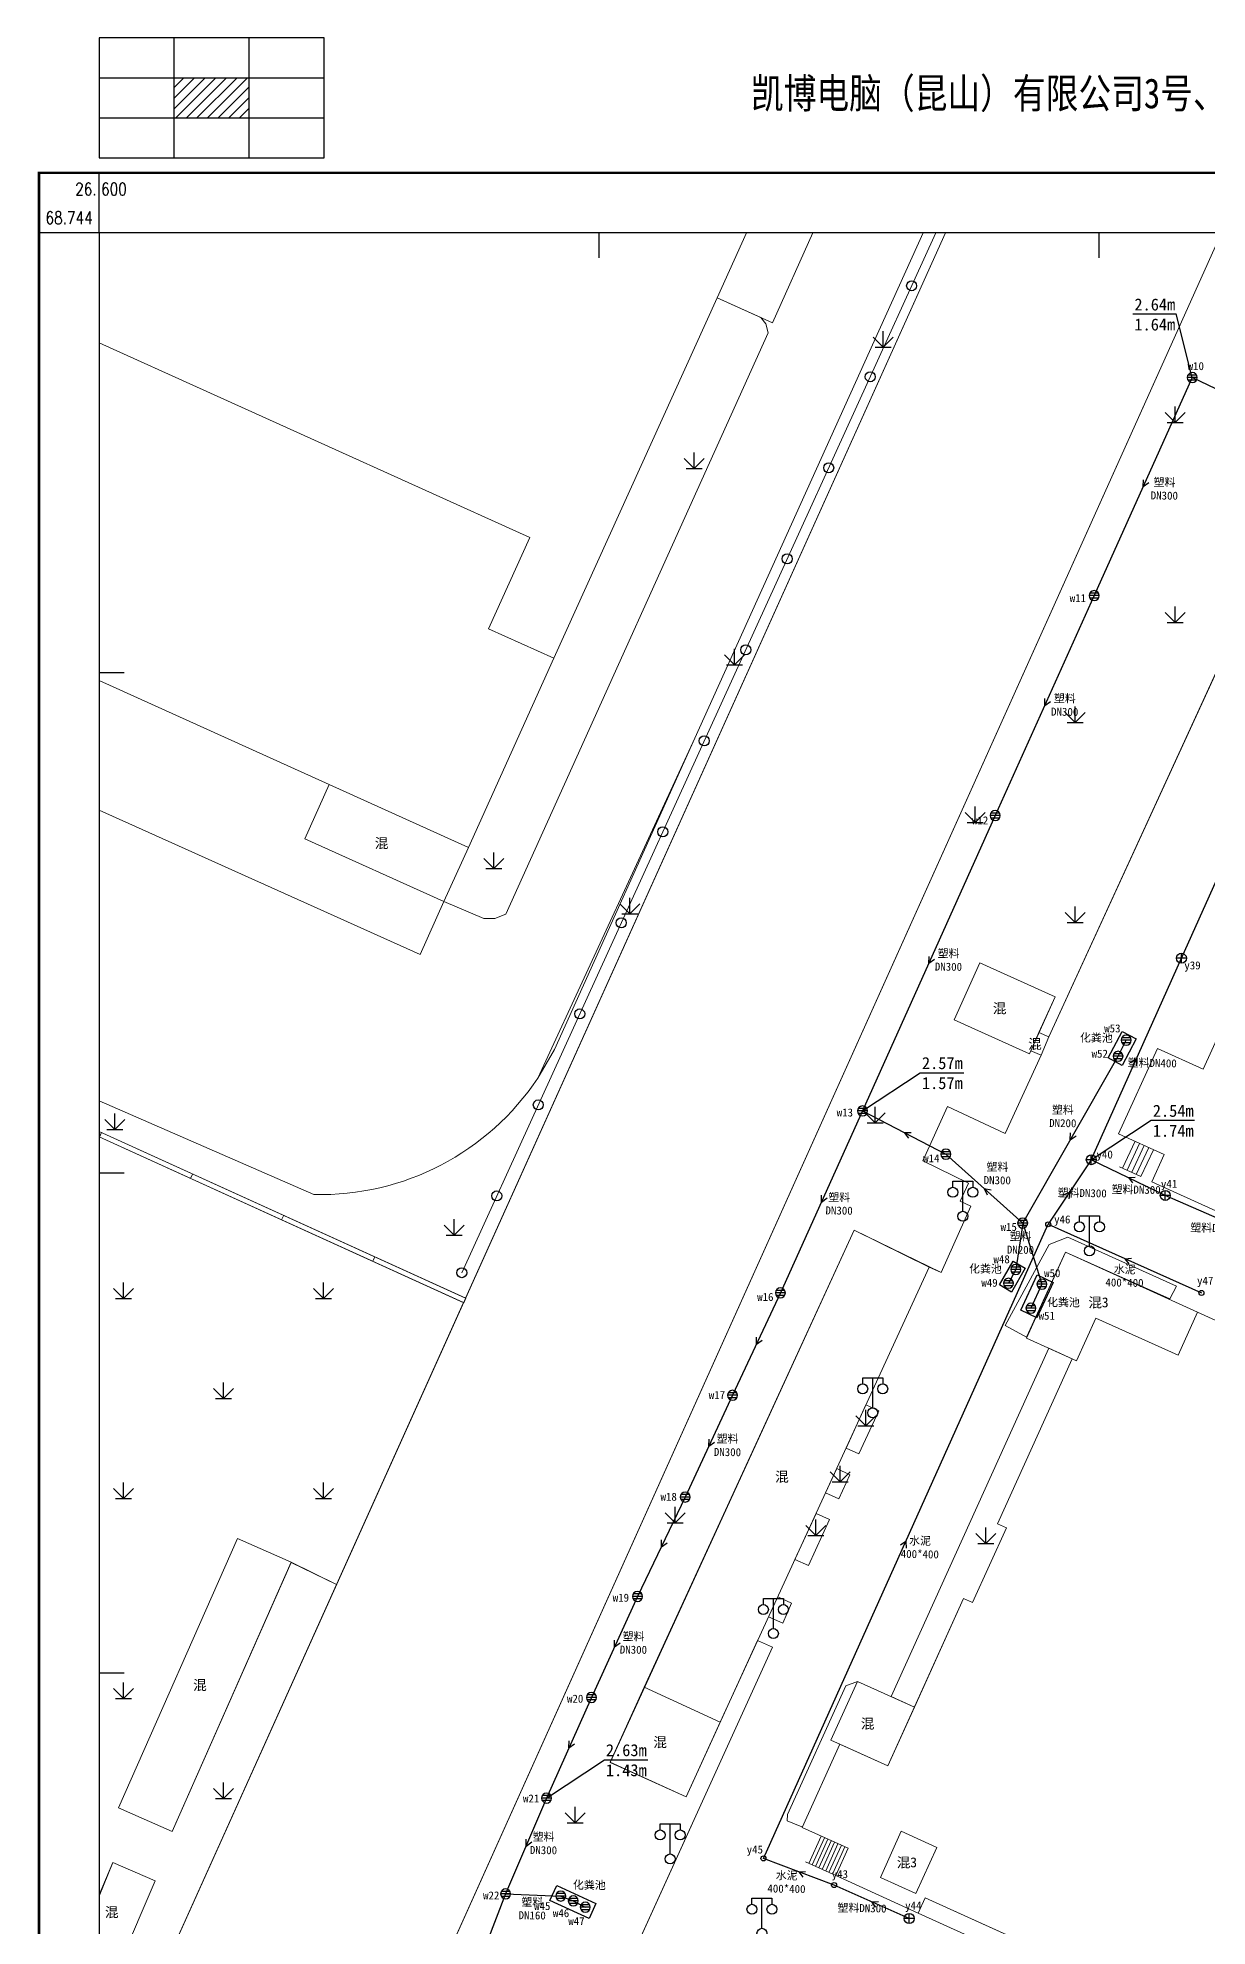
# Model space of a CAD drawing. Extents: x 26591 to 26853, y 68406 to 68763.
# Drawn here: x 26593.9 to 26710.8, y 68574.7 to 68763.5 of the extents above; entities that cross this region are included whole.
import ezdxf
from ezdxf.enums import TextEntityAlignment as Align

# ---------------------------------------------------------------- set-up
doc = ezdxf.new("R2010")
doc.units = 0
doc.header["$LTSCALE"] = 0.5
doc.layers.get('0').update_dxf_attribs({"linetype": 'CONTINUOUS'})
for name, color, linetype in [('DX', 251, 'CONTINUOUS'), ('TK', 7, 'CONTINUOUS'), ('WS', 1, 'CONTINUOUS'), ('WSZDH', 246, 'CONTINUOUS'), ('WSZJ', 6, 'CONTINUOUS'), ('YS', 5, 'CONTINUOUS'), ('YSZDH', 160, 'CONTINUOUS'), ('YSZJ', 180, 'CONTINUOUS')]:
    doc.layers.add(name, color=color, linetype=linetype)
doc.styles.add('HZ', font='rs.shx', dxfattribs={"width": 0.8, "bigfont": 'hztxt.shx'})
doc.styles.add('宋体', font='')
doc.styles.add('等线体', font='simhei.ttf')
doc.styles.get('宋体').set_extended_font_data('SimSun')

# ---------------------------------------------------------------- blocks, each defined once
blk = doc.blocks.new('953011')
for p, q in [((-1, 1), (0, 0)), ((-0.8, 0), (0.8, 0)), ((0, 0), (0, 1.6)), ((0, 0), (1, 1))]:
    blk.add_line(p, q)
blk = doc.blocks.new('352101')
for p, q in [((-1, 2.9), (-1, 3.5)), ((-1, 3.5), (1, 3.5)), ((0, 0.5), (0, 3.5)), ((1, 3.5), (1, 2.9))]:
    blk.add_line(p, q)
for centre in [(-1, 2.4), (1, 2.4), (0, 0)]:
    blk.add_circle(centre, 0.5)
blk = doc.blocks.new('937602')
at = {"linetype": 'Continuous'}
blk.add_circle((0, 0), 0.5, dxfattribs=at)
blk = doc.blocks.new('PSYJ')
at = {"linetype": 'Continuous'}
for p, q in [((0.87, 0.5), (-0.87, 0.5)), ((1, 0), (-1, 0)), ((0.87, -0.5), (-0.87, -0.5))]:
    blk.add_line(p, q, dxfattribs=at)
at = {"linetype": 'Continuous', "flags": 128}
blk.add_lwpolyline([(-1, 0, 1), (1, 0, 1), (-1, 0, 1.572674)], format="xyb", dxfattribs=at)
blk = doc.blocks.new('A$C697D6A6E')
at = {"linetype": 'Continuous'}
for p, q in [((2, 1), (0, 1)), ((1, 0), (1, 2))]:
    blk.add_line(p, q, dxfattribs=at)
blk.add_circle((1, 1), 1)
blk = doc.blocks.new('YSJ')
at = {"linetype": 'Continuous'}
blk.add_blockref('A$C697D6A6E', (-1, -1), dxfattribs=at)
blk = doc.blocks.new('A$C6B7A6D95')
at = {"layer": 'YS', "linetype": 'Continuous'}
blk.add_circle((0.25, 0.25), 0.25, dxfattribs=at)
blk = doc.blocks.new('新块')
at = {"layer": 'WS', "linetype": 'Continuous'}
for q in [(28733.01, 66304.67, 2.88), (28733, 66303.77, 2.88)]:
    blk.add_line((28732.11, 66304.24, 2.88), q, dxfattribs=at)
blk = doc.blocks.new('新块1')
at = {"layer": 'YS', "linetype": 'Continuous'}
for q in [(31357.87, 73630.72), (31358.74, 73630.74)]:
    blk.add_line((31358.33, 73629.91, 2.48), q, dxfattribs=at)
blk = doc.blocks.new('actkf1')
for p, q in [((45, 24), (0, 24)), ((0, 24), (0, 0)), ((15, 0), (15, 24)), ((30, 0), (30, 24)), ((45, 0), (45, 24)), ((0, 16), (45, 16)), ((0, 8), (45, 8)), ((0, 0), (45, 0))]:
    blk.add_line(p, q)
at = {"color": 0}
for p, q in [((15, 9.79), (21.21, 16)), ((15, 11.91), (19.09, 16)), ((15, 14.04), (16.96, 16)), ((15.33, 8), (23.33, 16)), ((17.45, 8), (25.45, 16)), ((19.57, 8), (27.57, 16)), ((21.69, 8), (29.69, 16)), ((23.81, 8), (30, 14.19)), ((25.94, 8), (30, 12.06)), ((28.06, 8), (30, 9.94))]:
    blk.add_line(p, q, dxfattribs=at)

msp = doc.modelspace()

# ---------------------------------------------------------------- linework, layer by layer
at = {"layer": 'DX', "color": 8, "linetype": 'Continuous', "lineweight": 18}
for p, q in [((26712.27, 68743.98), (26602.64, 68500)), ((26694.99, 68663.57), (26721.93, 68722.28)), ((26685.52, 68665.27), (26688.1, 68671)), ((26688.1, 68671), (26695.63, 68667.6)), ((26695.63, 68667.6), (26694.01, 68664.01)), ((26693.06, 68661.88), (26685.52, 68665.27)), ((26694.01, 68664.01), (26694.99, 68663.57)), ((26690.62, 68653.91), (26694.22, 68661.74)), ((26693.2, 68662.2), (26693.06, 68661.88)), ((26694.22, 68661.74), (26693.2, 68662.2)), ((26682.41, 68651.2), (26684.86, 68656.61)), ((26684.86, 68656.61), (26690.62, 68653.91)), ((26600.3, 68654.01), (26600.09, 68653.56)), ((26702.37, 68650.46), (26703.61, 68653.14)), ((26686.98, 68648.97), (26682.41, 68651.2)), ((26702.83, 68650.25), (26704.07, 68652.93)), ((26703.28, 68650.04), (26704.53, 68652.72)), ((26703.73, 68649.83), (26704.99, 68652.51)), ((26704.19, 68649.62), (26705.45, 68652.3)), ((26609.41, 68649.87), (26609.2, 68649.42)), ((26702.07, 68650.6), (26704.19, 68649.62)), ((26686.13, 68647.14), (26686.98, 68648.97)), ((26618.51, 68645.74), (26618.3, 68645.28)), ((26684.22, 68640.03), (26687.19, 68646.64)), ((26687.19, 68646.64), (26686.13, 68647.14)), ((26651.13, 68591.04), (26675.54, 68644.24)), ((26675.54, 68644.24), (26684.22, 68640.03)), ((26627.61, 68641.6), (26627.41, 68641.14)), ((26636.72, 68637.46), (26636.51, 68637)), ((26635.11, 68531.57), (26667.38, 68602.55)), ((26665.89, 68603.23), (26658.73, 68587.58)), ((26667.38, 68602.55), (26665.89, 68603.23)), ((26658.73, 68587.58), (26651.13, 68591.04)), ((26674.93, 68582.45), (26674.93, 68582.45)), ((26674.93, 68582.45), (26674.93, 68582.45)), ((26674.93, 68582.45), (26674.93, 68582.45)), ((26674.93, 68582.45), (26674.93, 68582.45)), ((26674.93, 68582.45), (26674.93, 68582.45)), ((26674.93, 68582.45), (26674.93, 68582.45)), ((26674.93, 68582.45), (26674.93, 68582.45)), ((26674.93, 68582.45), (26674.93, 68582.45)), ((26674.93, 68582.45), (26674.93, 68582.45)), ((26674.93, 68582.45), (26674.93, 68582.45)), ((26674.93, 68582.45), (26674.93, 68582.45)), ((26674.93, 68582.45), (26674.93, 68582.45)), ((26674.93, 68582.45), (26674.93, 68582.45)), ((26674.93, 68582.45), (26674.93, 68582.45)), ((26674.93, 68582.45), (26674.93, 68582.45))]:
    msp.add_line(p, q, dxfattribs=at)
at = {"layer": 'DX', "color": 8, "linetype": 'Continuous', "lineweight": 18, "flags": 128}
for points in [[(26600.06, 68732.97), (26643.11, 68713.5), (26638.99, 68704.39), (26645.53, 68701.43), (26661.83, 68737.48), (26664.76, 68743.98)], [(26684.65, 68743.98), (26636.69, 68637.47), (26600.06, 68654.12)], [(26684.65, 68743.98), (26600.06, 68556.11)], [(26712.27, 68743.98), (26602.64, 68500)], [(26683.7, 68743.98), (26636.31, 68640)], [(26671.42, 68743.98), (26667.38, 68734.99), (26661.83, 68737.48)], [(26666.2, 68735.52), (26666.72, 68734.88), (26666.93, 68733.98), (26640.71, 68675.84), (26639.61, 68675.42), (26638.51, 68675.42), (26634.53, 68677.1)], [(26600.06, 68732.97), (26643.11, 68713.5), (26638.99, 68704.39), (26645.53, 68701.43), (26636.99, 68682.53), (26600.06, 68699.22)], [(26694.99, 68663.57), (26721.93, 68722.28)], [(26634.53, 68677.1), (26632.16, 68671.82), (26600.06, 68686.26)], [(26694.22, 68661.74), (26690.62, 68653.91), (26684.86, 68656.61)], [(26682.41, 68651.2), (26684.86, 68656.61)], [(26636.72, 68637.46), (26600.06, 68654.12)], [(26600.06, 68653.57), (26636.49, 68637.01), (26623.79, 68608.81), (26619.27, 68611.06), (26613.9, 68613.43), (26602.01, 68586.5), (26607.38, 68584.13), (26619.26, 68611.04), (26623.79, 68608.81), (26600.06, 68556.11)], [(26636.51, 68637), (26600.06, 68653.57)], [(26682.41, 68651.2), (26686.98, 68648.97)], [(26684.22, 68640.03), (26687.19, 68646.64), (26686.13, 68647.14), (26686.98, 68648.97)], [(26687.19, 68646.64), (26686.13, 68647.14)], [(26692.76, 68633.55), (26690.62, 68634.71), (26695.02, 68642.83), (26696.91, 68643.54), (26707.77, 68638.65), (26707.08, 68637.38)], [(26684.22, 68640.03), (26683.05, 68640.57)], [(26679.23, 68597.63), (26695.01, 68632.44)], [(26676.01, 68621.88), (26677.99, 68626.19), (26676.71, 68626.78)], [(26676.01, 68621.88), (26674.73, 68622.47)], [(26674, 68617.39), (26675.11, 68619.8), (26673.79, 68620.41)], [(26674, 68617.39), (26672.68, 68617.99)], [(26670.97, 68610.72), (26673.07, 68615.31), (26671.73, 68615.93)], [(26670.97, 68610.72), (26669.62, 68611.34)], [(26668.4, 68604.95), (26669.28, 68606.97), (26667.9, 68607.6)], [(26668.4, 68604.95), (26666.98, 68605.6)], [(26635.11, 68531.57), (26667.38, 68602.55)], [(26667.38, 68602.55), (26665.89, 68603.23)], [(26675.88, 68599.14), (26674.72, 68598.7), (26668.88, 68585.84), (26668.84, 68585.19), (26670.31, 68584.6), (26670.34, 68584.53)], [(26671.01, 68580.94), (26672.24, 68583.66)], [(26671.34, 68580.79), (26672.58, 68583.51)], [(26671.68, 68580.63), (26672.91, 68583.36)], [(26672.01, 68580.48), (26673.25, 68583.2)], [(26672.35, 68580.33), (26673.58, 68583.05)], [(26672.69, 68580.18), (26673.92, 68582.9)], [(26673.02, 68580.03), (26674.26, 68582.75)], [(26673.36, 68579.87), (26674.59, 68582.6)], [(26600.06, 68566.34), (26602.21, 68571.1), (26605.68, 68579.21), (26601.44, 68581.03), (26600.06, 68577.68)], [(26600.06, 68572.02), (26602.21, 68571.1), (26605.68, 68579.21), (26601.44, 68581.03), (26600.06, 68577.8)], [(26670.67, 68581.09), (26673.69, 68579.72)]]:
    msp.add_lwpolyline(points, dxfattribs=at)
for points in [[(26600.06, 68657.2), (26621.54, 68647.82, 0.257382), (26643.91, 68659.46), (26645.57, 68662.32), (26659.6, 68693.45), (26677.54, 68733.14), (26682.42, 68743.98)], [(26682.42, 68743.98), (26677.54, 68733.14), (26659.6, 68693.45), (26643.91, 68659.46, -0.257382), (26621.54, 68647.82), (26600.06, 68657.2)]]:
    msp.add_lwpolyline(points, format="xyb", dxfattribs=at)
for points in [[(26666.93, 68733.98), (26666.72, 68734.88), (26666.2, 68735.52), (26661.83, 68737.48), (26645.53, 68701.43), (26636.99, 68682.53), (26634.53, 68677.1), (26638.51, 68675.42), (26639.61, 68675.42), (26640.71, 68675.84)], [(26813.12, 68667.05), (26809.8, 68668.56), (26811.88, 68673.11), (26741.27, 68705.3), (26739.34, 68701.07), (26731.06, 68704.85), (26729.11, 68700.56), (26728.81, 68700.69), (26710.42, 68660.35), (26705.85, 68662.43), (26701.95, 68653.9), (26706.53, 68651.81), (26705.3, 68649.1), (26713.81, 68645.22), (26714.52, 68646.77), (26788.51, 68613.05)], [(26623.06, 68688.82), (26620.61, 68683.39), (26634.53, 68677.1), (26636.99, 68682.53)], [(26685.52, 68665.27), (26693.06, 68661.88), (26695.63, 68667.6), (26688.1, 68671)], [(26693.2, 68662.2), (26694.22, 68661.74), (26694.99, 68663.57), (26694.01, 68664.01)], [(26683.05, 68640.57), (26675.54, 68644.24), (26654.55, 68598.55), (26662.14, 68595.07)], [(26692.76, 68633.55), (26690.62, 68634.71), (26695.02, 68642.83), (26696.91, 68643.54), (26707.77, 68638.65), (26707.08, 68637.38), (26696.65, 68642.05)], [(26697.76, 68631.19), (26692.76, 68633.47), (26696.65, 68642.05), (26709.86, 68636.05), (26707.91, 68631.74), (26699.7, 68635.47)], [(26674.12, 68592.86), (26670.34, 68584.53), (26674.93, 68582.45), (26673.69, 68579.72), (26681.95, 68575.98), (26682.63, 68577.49), (26756.94, 68543.82), (26756.25, 68542.3), (26757.76, 68541.62), (26783.07, 68597.24), (26779.83, 68598.72), (26781.9, 68603.27), (26709.86, 68636.05), (26707.91, 68631.74), (26699.7, 68635.47), (26697.76, 68631.19), (26697.34, 68631.38), (26689.87, 68614.9), (26690.75, 68614.5), (26687.35, 68607.01), (26686.47, 68607.41), (26678.9, 68590.7)], [(26690.75, 68614.5), (26689.87, 68614.9), (26697.34, 68631.38), (26695.01, 68632.44), (26679.23, 68597.62), (26681.56, 68596.57), (26686.47, 68607.41), (26687.35, 68607.01)], [(26677.99, 68626.19), (26676.71, 68626.78), (26674.73, 68622.47), (26676.01, 68621.88)], [(26675.11, 68619.8), (26673.79, 68620.41), (26672.68, 68617.99), (26674, 68617.39)], [(26673.07, 68615.31), (26671.73, 68615.93), (26669.62, 68611.34), (26670.97, 68610.72)], [(26602.01, 68586.5), (26607.38, 68584.13), (26619.27, 68611.06), (26613.9, 68613.43)], [(26654.55, 68598.55), (26662.14, 68595.07), (26658.73, 68587.58), (26651.14, 68591.06)], [(26670.34, 68584.53), (26670.31, 68584.6), (26668.84, 68585.19), (26668.88, 68585.84), (26674.72, 68598.7), (26675.88, 68599.14), (26673.22, 68593.27), (26674.12, 68592.86)], [(26681.56, 68596.57), (26675.88, 68599.14), (26673.22, 68593.27), (26678.9, 68590.7)], [(26678.16, 68579.53), (26681.71, 68577.92), (26683.8, 68582.54), (26680.25, 68584.15)], [(26682.63, 68577.49), (26681.95, 68575.98), (26698.71, 68568.38), (26699.39, 68569.9)]]:
    msp.add_lwpolyline(points, close=True, dxfattribs=at)
at = {"layer": 'TK', "linetype": 'Continuous'}
for p, q in [((26600.06, 68743.98), (26600.06, 68749.98)), ((26600.06, 68743.98), (26594.06, 68743.98)), ((26650, 68743.98), (26650, 68741.48)), ((26700, 68743.98), (26700, 68741.48)), ((26600.06, 68700), (26602.56, 68700)), ((26600.06, 68650), (26602.56, 68650)), ((26600.06, 68600), (26602.56, 68600))]:
    msp.add_line(p, q, dxfattribs=at)
at = {"layer": 'TK', "linetype": 'Continuous', "flags": 128}
msp.add_lwpolyline([(26594.06, 68415.98, 0.25, 0.25, 0), (26852.56, 68415.98, 0.25, 0.25, 0), (26852.56, 68749.98, 0.25, 0.25, 0), (26594.06, 68749.98, 0.25, 0.25, 0)], format="xyseb", close=True, dxfattribs=at)
msp.add_lwpolyline([(26600.06, 68421.98), (26846.56, 68421.98), (26846.56, 68743.98), (26600.06, 68743.98)], close=True, dxfattribs=at)
at = {"layer": 'WS', "linetype": 'Continuous'}
for p, q in [((26709.33, 68729.5), (26699.53, 68707.7)), ((26731.37, 68718.96), (26709.33, 68729.5)), ((26699.53, 68707.7), (26689.63, 68685.71)), ((26689.63, 68685.71), (26676.37, 68656.17)), ((26701.91, 68661.64), (26702.73, 68663.25)), ((26692.38, 68644.96), (26701.91, 68661.64)), ((26676.37, 68656.17), (26668.16, 68637.98)), ((26676.37, 68656.17), (26684.71, 68651.85)), ((26684.71, 68651.85), (26692.38, 68644.96)), ((26692.38, 68644.96), (26691.69, 68640.32)), ((26692.38, 68644.96), (26694.31, 68638.85)), ((26691.69, 68640.32), (26690.96, 68638.94)), ((26668.16, 68637.98), (26663.38, 68627.74)), ((26694.31, 68638.85), (26693.21, 68636.45)), ((26663.38, 68627.74), (26658.65, 68617.57)), ((26658.65, 68617.57), (26653.88, 68607.63)), ((26653.88, 68607.63), (26649.27, 68597.53)), ((26649.27, 68597.53), (26644.79, 68587.47)), ((26644.79, 68587.47), (26640.7, 68577.89)), ((26640.7, 68577.89), (26637.4, 68569.39)), ((26640.7, 68577.89), (26646.21, 68577.68)), ((26646.21, 68577.68), (26647.46, 68577.19)), ((26647.46, 68577.19), (26648.66, 68576.56))]:
    msp.add_line(p, q, dxfattribs=at)
at = {"layer": 'WSZJ', "linetype": 'Continuous'}
for p, q in [((26703.4, 68735.86, 2.14), (26707.73, 68735.86, 2.14)), ((26709.33, 68729.5), (26707.73, 68735.86, 2.14)), ((26676.37, 68656.17), (26682.15, 68660, 2.14)), ((26682.15, 68660, 2.14), (26686.49, 68660, 2.14)), ((26644.79, 68587.47), (26650.57, 68591.3, 2.14)), ((26650.57, 68591.3, 2.14), (26654.91, 68591.3, 2.14))]:
    msp.add_line(p, q, dxfattribs=at)
for points in [[(26702.32, 68664.11), (26703.72, 68663.37), (26702.32, 68660.73), (26700.92, 68661.47)], [(26693.84, 68639.78), (26695.44, 68639.03), (26693.81, 68635.49), (26692.2, 68636.24)], [(26645.81, 68578.72), (26649.72, 68576.93), (26649.04, 68575.44), (26645.13, 68577.23)]]:
    msp.add_lwpolyline(points, close=True, dxfattribs=at)
at = {"layer": 'WSZJ', "linetype": 'Continuous', "elevation": -2.93}
msp.add_lwpolyline([(26691.42, 68641.16), (26692.64, 68640.45), (26691.27, 68638.07), (26690.05, 68638.78)], close=True, dxfattribs=at)
at = {"layer": 'YS', "linetype": 'Continuous'}
for p, q in [((26708.25, 68671.44), (26717.2, 68691.43)), ((26699.24, 68651.3), (26708.25, 68671.44)), ((26699.24, 68651.3), (26694.94, 68644.84)), ((26706.64, 68647.73), (26699.24, 68651.3)), ((26717.09, 68643.15), (26706.64, 68647.73)), ((26666.47, 68581.44), (26694.94, 68644.84)), ((26694.94, 68644.84), (26710.25, 68637.98)), ((26673.53, 68578.77), (26666.47, 68581.44)), ((26681.04, 68575.43), (26673.53, 68578.77))]:
    msp.add_line(p, q, dxfattribs=at)
at = {"layer": 'YSZJ', "linetype": 'Continuous'}
for p, q in [((26699.24, 68651.3), (26705.24, 68655.24, -4.67)), ((26705.24, 68655.24, -4.67), (26709.57, 68655.24, -4.67))]:
    msp.add_line(p, q, dxfattribs=at)

# ---------------------------------------------------------------- block references
at = {"linetype": 'Continuous'}
for p in [(26694.69, 68644.59), (26710, 68637.73), (26666.22, 68581.19), (26673.28, 68578.52)]:
    msp.add_blockref('A$C6B7A6D95', p, dxfattribs=at)
at = {"layer": 'DX', "color": 8, "linetype": 'Continuous', "lineweight": 18, "rotation": 245.4980312874256}
for p in [(26681.28, 68738.68), (26677.14, 68729.58), (26672.99, 68720.48), (26668.84, 68711.38), (26664.7, 68702.28), (26660.55, 68693.18), (26656.4, 68684.08), (26652.25, 68674.98), (26648.11, 68665.88), (26643.96, 68656.78), (26639.81, 68647.68), (26636.31, 68640)]:
    msp.add_blockref('937602', p, dxfattribs=at)
at = {"layer": 'DX', "color": 8, "linetype": 'Continuous', "lineweight": 18}
for name, p in [('953011', (26678.43, 68732.54)), ('953011', (26707.64, 68725)), ('953011', (26659.53, 68720.42)), ('953011', (26707.64, 68705)), ('953011', (26663.57, 68700.77)), ('953011', (26697.64, 68695)), ('953011', (26687.64, 68685)), ('953011', (26639.53, 68680.42)), ('953011', (26653.12, 68675.88)), ('953011', (26697.64, 68675)), ('953011', (26601.63, 68654.31)), ('953011', (26677.64, 68655)), ('352101', (26686.4, 68645.64, 1.78)), ('352101', (26699.05, 68642.19, 1.26)), ('953011', (26635.55, 68643.76)), ('953011', (26602.49, 68637.43)), ('953011', (26622.49, 68637.43)), ('953011', (26612.49, 68627.43)), ('352101', (26677.39, 68625.99, 1.8)), ('953011', (26676.69, 68624.7)), ('953011', (26602.49, 68617.43)), ('953011', (26622.49, 68617.43)), ('953011', (26674.14, 68619.08)), ('953011', (26657.64, 68615)), ('953011', (26671.69, 68613.72)), ('953011', (26688.7, 68612.93)), ('352101', (26667.46, 68603.92, 1.78)), ('953011', (26602.49, 68597.43)), ('953011', (26612.49, 68587.43)), ('953011', (26647.64, 68585)), ('352101', (26657.14, 68581.38, 1.84)), ('352101', (26666.32, 68573.95, 1.84))]:
    msp.add_blockref(name, p, dxfattribs=at)
at = {"layer": 'TK', "linetype": 'Continuous', "xscale": 0.5, "yscale": 0.5}
msp.add_blockref('actkf1', (26600.06, 68751.48), dxfattribs=at)
at = {"layer": 'WS', "xscale": 0.5, "yscale": 0.5, "zscale": 0.5}
for p in [(26709.33, 68729.5), (26699.53, 68707.7), (26689.63, 68685.71), (26702.73, 68663.25), (26701.91, 68661.64), (26676.37, 68656.17), (26684.71, 68651.85), (26692.38, 68644.96), (26691.69, 68640.32), (26668.16, 68637.98), (26690.96, 68638.94), (26694.31, 68638.85), (26693.21, 68636.45), (26663.38, 68627.74), (26658.65, 68617.57), (26653.88, 68607.63), (26649.27, 68597.53), (26644.79, 68587.47), (26640.7, 68577.89), (26646.21, 68577.68), (26647.46, 68577.19), (26648.66, 68576.56)]:
    msp.add_blockref('PSYJ', p, dxfattribs=at)
at = {"layer": 'WS', "linetype": 'Continuous', "zscale": 0.6977162419094611}
for p, xscale, yscale, rotation in [((58874.91, 29897.63, -2.01), 0.697716241826482, 0.6977162418813719, 63.07703322948667), ((58865.06, 29875.74, -2.01), 0.697716241826482, 0.6977162418813734, 63.07703322948667), ((58853.48, 29849.97, -2.01), 0.697716241826482, 0.6977162418813734, 63.07703322948667), ((-11065.56, 35228.89, -2.01), 0.6977162418254393, 0.6977162418838659, 334.9545881864005), ((58867.62, 29832.33, -2.01), 0.697716241826482, 0.6977162418813663, 63.07703322948667), ((58842.74, 29826.1, -2.01), 0.697716241826482, 0.6977162418813663, 63.07703322948667), ((-16886.97, 43287.37, -2.01), 0.6977162418245378, 0.6977162418844303, 323.6283844757563), ((58836.25, 29811.89, -2.01), 0.697716241826482, 0.6977162418813663, 63.07703322948667), ((58831.49, 29801.69, -2.01), 0.697716241826482, 0.6977162418813663, 63.07703322948667), ((58826.74, 29791.63, -2.01), 0.697716241826482, 0.6977162418813663, 63.07703322948667), ((58822.05, 29781.61, -2.01), 0.697716241826482, 0.6977162418813663, 63.07703322948667), ((58817.5, 29771.53, -2.01), 0.697716241826482, 0.6977162418813663, 63.07703322948667), ((58813.22, 29761.71, -2.01), 0.697716241826482, 0.6977162418813663, 63.07703322948667)]:
    msp.add_blockref('新块', p, dxfattribs=dict(at, xscale=xscale, yscale=yscale, rotation=rotation))
at = {"layer": 'YS', "color": 5, "xscale": 0.5, "yscale": 0.5, "zscale": 0.5}
for p in [(26708.25, 68671.44), (26699.24, 68651.3), (26706.64, 68647.73), (26681.04, 68575.43)]:
    msp.add_blockref('YSJ', p, dxfattribs=at)
at = {"layer": 'YS', "linetype": 'Continuous', "zscale": 0.7200000000000006}
for p, xscale, yscale, rotation in [((71589.33, 104792.86, -1.79), 0.7199999999256956, 0.7199999999412654, 151.901702913673), ((-10493.16, 112656.91, -1.79), 0.7199999999292728, 0.7199999999422317, 243.2740211023816), ((77123.67, 96529.25, -1.79), 0.7199999999251872, 0.7199999999407742, 142.007221119769), ((-10493.5, 112648.8, -1.79), 0.7199999999292728, 0.7199999999422317, 243.2740211023816), ((71566.29, 104744.63, -1.79), 0.7199999999256956, 0.7199999999412626, 151.901702913673), ((-10526.1, 112587.5, -1.79), 0.7199999999292728, 0.7199999999422309, 243.2740211023816), ((-10518.82, 112584.49, -1.79), 0.7199999999292728, 0.7199999999422309, 243.2740211023816)]:
    msp.add_blockref('新块1', p, dxfattribs=dict(at, xscale=xscale, yscale=yscale, rotation=rotation))

# ---------------------------------------------------------------- texts
at = {"layer": 'DX', "color": 8, "linetype": 'Continuous', "lineweight": 18, "style": '宋体'}
for s, p in [('混', (26628.3, 68682.96)), ('混', (26690.08, 68666.44)), ('混', (26693.61, 68662.88)), ('混', (26699.63, 68637.03)), ('3', (26700.63, 68637.03)), ('混', (26668.32, 68619.61)), ('混', (26610.14, 68598.78)), ('混', (26676.89, 68594.92)), ('混', (26656.14, 68593.07)), ('混', (26680.48, 68581.04)), ('3', (26681.48, 68581.04)), ('混', (26601.32, 68576.07))]:
    msp.add_text(s, height=1, dxfattribs=at).set_placement(p, align=Align.MIDDLE)
at = {"layer": 'TK', "linetype": 'Continuous', "width": 0.8}
for s, height, style, p in [('凯博电脑（昆山）有限公司3号、4号、6号、7号、8号厂房雨污水管道平面示意图', 3, '等线体', (26723.31, 68757.98)), ('68.744', 1.25, 'HZ', (26597.06, 68745.48))]:
    msp.add_text(s, height=height, dxfattribs=dict(at, style=style)).set_placement(p, align=Align.MIDDLE)
at = {"layer": 'TK', "linetype": 'Continuous', "style": 'HZ', "width": 0.8}
msp.add_text('26.', height=1.25, dxfattribs=at).set_placement((26599.81, 68748.35), align=Align.MIDDLE_RIGHT)
msp.add_text('600', height=1.25, dxfattribs=at).set_placement((26600.26, 68748.35), align=Align.MIDDLE_LEFT)
at = {"layer": 'WSZDH', "linetype": 'Continuous', "style": '宋体'}
for s, p in [('w10', (26708.87, 68730.25, 3.3)), ('w11', (26697.08, 68707.05, 3.3)), ('w12', (26687.31, 68684.83, 3.3)), ('w53', (26700.53, 68664.03, 3.3)), ('w52', (26699.27, 68661.5, 3.3)), ('w13', (26673.79, 68655.62, 3.3)), ('w14', (26682.43, 68651.04, 3.3)), ('w15', (26690.17, 68644.18, 3.3)), ('w48', (26689.46, 68640.95, 3.3)), ('w50', (26694.52, 68639.56, 3.3)), ('w16', (26665.84, 68637.18, 3.3)), ('w49', (26688.25, 68638.6, 3.3)), ('w51', (26693.97, 68635.3, 3.3)), ('w17', (26661, 68627.37, 3.3)), ('w18', (26656.18, 68617.2, 3.3)), ('w19', (26651.4, 68607.11, 3.3)), ('w20', (26646.83, 68597.01, 3.3)), ('w21', (26642.43, 68587.03, 3.3)), ('w22', (26638.44, 68577.34, 3.3)), ('w45', (26643.54, 68576.28, 3.3)), ('w46', (26645.42, 68575.57, 3.3)), ('w47', (26646.96, 68574.77, 3.3))]:
    msp.add_text(s, height=0.8, dxfattribs=at).set_placement(p)
at = {"layer": 'WSZJ', "linetype": 'Continuous', "char_height": 1.2, "width": 2.8261, "attachment_point": 2, "style": '宋体'}
for s, insert in [('2.64m\\P1.64m', (26705.59, 68737.41, 2.14)), ('2.57m\\P1.57m', (26684.35, 68661.56, 2.14)), ('2.63m\\P1.43m', (26652.76, 68592.86, 2.14))]:
    msp.add_mtext(s, dxfattribs=dict(at, insert=insert))
at = {"layer": 'WSZJ', "linetype": 'Continuous', "char_height": 0.8, "width": 5.0044, "attachment_point": 2, "rotation": 359.3945, "style": '宋体'}
for s, insert in [('塑料\\PDN300', (26706.56, 68719.44, 2.93)), ('塑料\\PDN300', (26696.6, 68697.82, 2.93)), ('塑料\\PDN300', (26684.98, 68672.33, 2.93)), ('化粪池', (26699.75, 68663.89, 2.93)), ('塑料\\PDN200', (26696.41, 68656.69, 2.93)), ('塑料\\PDN300', (26689.86, 68650.98, 2.93)), ('塑料\\PDN300', (26674.05, 68647.95, 2.93)), ('塑料\\PDN200', (26692.18, 68644.03, 2.93)), ('化粪池', (26688.66, 68640.79, 2.93)), ('化粪池', (26696.46, 68637.44, 2.93)), ('塑料\\PDN300', (26662.89, 68623.8, 2.93)), ('塑料\\PDN300', (26653.49, 68604.04, 2.93)), ('塑料\\PDN300', (26644.5, 68584, 2.93)), ('化粪池', (26649.07, 68579.18, 2.93)), ('塑料\\PDN160', (26643.37, 68577.48, 2.93))]:
    msp.add_mtext(s, dxfattribs=dict(at, insert=insert))
at = {"layer": 'YSZDH', "linetype": 'Continuous', "style": '宋体'}
for s, p in [('y39', (26708.54, 68670.33, 2.4)), ('y40', (26699.76, 68651.42, 2.4)), ('y41', (26706.2, 68648.49, 2.4)), ('y46', (26695.52, 68644.93, 2.4)), ('y47', (26709.81, 68638.8, 2.4)), ('y45', (26664.79, 68581.93, 2.4)), ('y43', (26673.29, 68579.47, 2.4)), ('y44', (26680.63, 68576.32, 2.4))]:
    msp.add_text(s, height=0.8, dxfattribs=at).set_placement(p)
at = {"layer": 'YSZJ', "linetype": 'Continuous', "char_height": 0.8, "width": 5.0044, "attachment_point": 2, "rotation": 358.9653, "style": '宋体'}
for s, insert in [('塑料DN400', (26705.34, 68661.37, 0)), ('塑料DN300', (26698.34, 68648.37, 0)), ('塑料DN300', (26703.73, 68648.71, 0)), ('塑料DN300', (26711.6, 68644.88, 0)), ('水泥400*400', (26702.59, 68640.74, 0)), ('水泥400*400', (26682.13, 68613.6, 0)), ('水泥400*400', (26668.8, 68580.14, 0)), ('塑料DN300', (26676.33, 68576.87, 0))]:
    msp.add_mtext(s, dxfattribs=dict(at, insert=insert))
at = {"layer": 'YSZJ', "linetype": 'Continuous', "insert": (26707.43, 68656.79, -4.67), "char_height": 1.2, "width": 2.8261, "attachment_point": 2, "style": '宋体'}
msp.add_mtext('2.54m\\P1.74m', dxfattribs=at)

doc.saveas('drawing.dxf')
